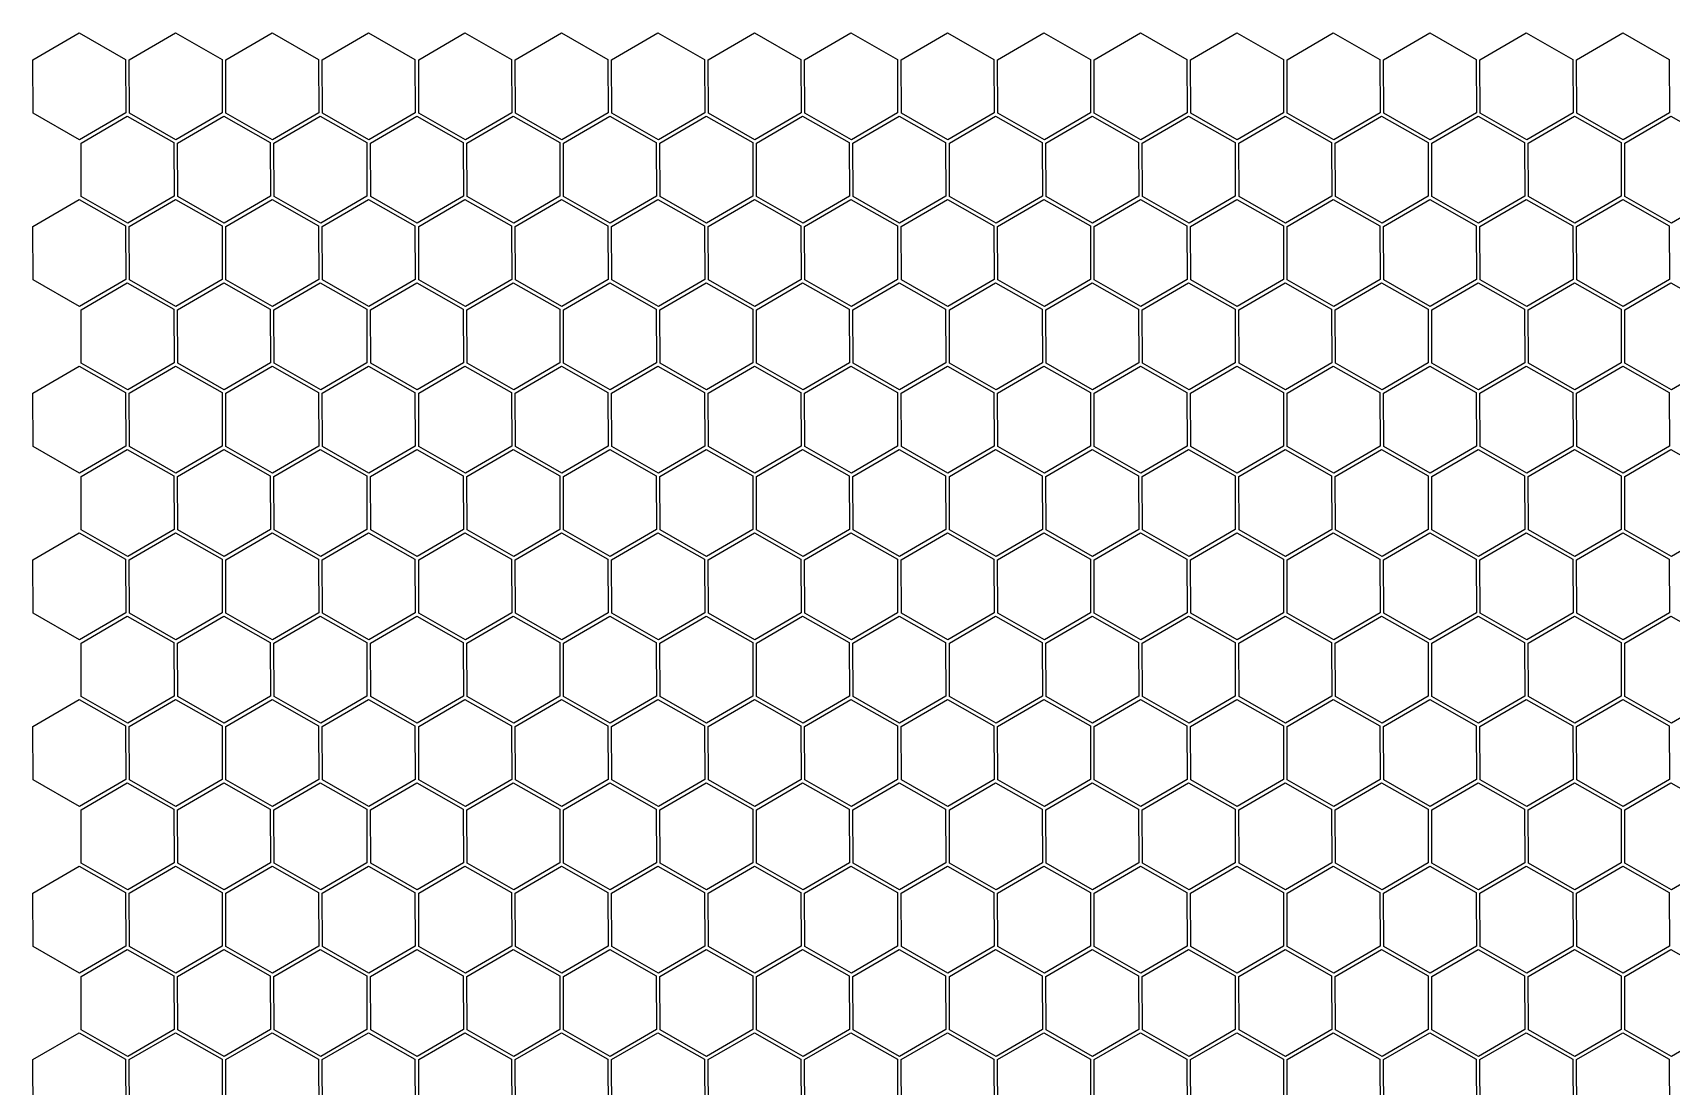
# Model space of a CAD drawing. Header units: millimetres. Extents: x -84.9 to 0, y -0.4 to 54.3.
# Drawn here: x -84.91 to -42.46, y 26.95 to 54.25 of the extents above; entities that cross this region are included whole.
import ezdxf

# ---------------------------------------------------------------- set-up
doc = ezdxf.new("R2010")
doc.units = ezdxf.units.MM
doc.layers.add('Layer_1', color=7, linetype='CONTINUOUS')

msp = doc.modelspace()

# ---------------------------------------------------------------- linework, layer by layer
at = {"layer": 'Layer_1', "color": 7}
for points in [[(-82.50412, 52.176778), (-83.703092, 51.477414), (-84.908245, 52.166073), (-84.914418, 53.554096), (-83.715445, 54.253459), (-82.510293, 53.564801)], [(-80.00412, 52.176778), (-81.203093, 51.477414), (-82.408245, 52.166073), (-82.414418, 53.554096), (-81.215445, 54.253459), (-80.010293, 53.564801)], [(-77.50412, 52.176778), (-78.703093, 51.477414), (-79.908245, 52.166073), (-79.914418, 53.554096), (-78.715445, 54.253459), (-77.510293, 53.564801)], [(-75.004118, 52.176778), (-76.203091, 51.477414), (-77.408245, 52.166073), (-77.414418, 53.554096), (-76.215445, 54.253459), (-75.010293, 53.564801)], [(-72.504119, 52.176778), (-73.703091, 51.477414), (-74.908245, 52.166073), (-74.914418, 53.554096), (-73.715446, 54.253459), (-72.510292, 53.564801)], [(-70.00412, 52.176778), (-71.203093, 51.477414), (-72.408245, 52.166073), (-72.414418, 53.554096), (-71.215446, 54.253459), (-70.010293, 53.564801)], [(-67.504121, 52.176778), (-68.703092, 51.477414), (-69.908246, 52.166073), (-69.914418, 53.554096), (-68.715446, 54.253459), (-67.510294, 53.564801)], [(-65.004119, 52.176778), (-66.203092, 51.477414), (-67.408246, 52.166073), (-67.414419, 53.554096), (-66.215446, 54.253459), (-65.010294, 53.564801)], [(-62.504119, 52.176778), (-63.703092, 51.477414), (-64.908246, 52.166073), (-64.914419, 53.554096), (-63.715446, 54.253459), (-62.510292, 53.564801)], [(-60.004119, 52.176778), (-61.203092, 51.477414), (-62.408244, 52.166073), (-62.414417, 53.554096), (-61.215446, 54.253459), (-60.010292, 53.564801)], [(-57.504121, 52.176778), (-58.703092, 51.477414), (-59.908246, 52.166073), (-59.914419, 53.554096), (-58.715446, 54.253459), (-57.510294, 53.564801)], [(-55.00412, 52.176778), (-56.203092, 51.477414), (-57.408246, 52.166073), (-57.414419, 53.554096), (-56.215447, 54.253459), (-55.010294, 53.564801)], [(-52.50412, 52.176778), (-53.703092, 51.477414), (-54.908246, 52.166073), (-54.914419, 53.554096), (-53.715447, 54.253459), (-52.510293, 53.564801)], [(-50.00412, 52.176778), (-51.203093, 51.477414), (-52.408245, 52.166073), (-52.414418, 53.554096), (-51.215447, 54.253459), (-50.010293, 53.564801)], [(-47.50412, 52.176778), (-48.703093, 51.477414), (-49.908245, 52.166073), (-49.914418, 53.554096), (-48.715445, 54.253459), (-47.510293, 53.564801)], [(-45.00412, 52.176778), (-46.203093, 51.477414), (-47.408247, 52.166073), (-47.41442, 53.554096), (-46.215447, 54.253459), (-45.010293, 53.564801)], [(-42.50412, 52.176778), (-43.703093, 51.477414), (-44.908247, 52.166073), (-44.91442, 53.554096), (-43.715447, 54.253459), (-42.510293, 53.564801)], [(-81.25412, 50.017266), (-82.453092, 49.317902), (-83.658245, 50.006561), (-83.664418, 51.394584), (-82.465445, 52.093947), (-81.260293, 51.405288)], [(-78.75412, 50.017266), (-79.953093, 49.317902), (-81.158245, 50.006561), (-81.164418, 51.394584), (-79.965445, 52.093947), (-78.760293, 51.405288)], [(-76.25412, 50.017266), (-77.453091, 49.317902), (-78.658245, 50.006561), (-78.664418, 51.394584), (-77.465445, 52.093947), (-76.260293, 51.405288)], [(-73.754119, 50.017266), (-74.953091, 49.317902), (-76.158245, 50.006561), (-76.164418, 51.394584), (-74.965445, 52.093947), (-73.760291, 51.405288)], [(-71.25412, 50.017266), (-72.453093, 49.317902), (-73.658245, 50.006561), (-73.664418, 51.394584), (-72.465446, 52.093947), (-71.260293, 51.405288)], [(-68.754121, 50.017266), (-69.953093, 49.317902), (-71.158245, 50.006561), (-71.164418, 51.394584), (-69.965446, 52.093947), (-68.760293, 51.405288)], [(-66.254121, 50.017266), (-67.453092, 49.317902), (-68.658246, 50.006561), (-68.664419, 51.394584), (-67.465446, 52.093947), (-66.260294, 51.405288)], [(-63.754119, 50.017266), (-64.953092, 49.317902), (-66.158246, 50.006561), (-66.164419, 51.394584), (-64.965446, 52.093947), (-63.760292, 51.405288)], [(-61.254119, 50.017266), (-62.453092, 49.317902), (-63.658246, 50.006561), (-63.664419, 51.394584), (-62.465446, 52.093947), (-61.260292, 51.405288)], [(-58.754121, 50.017266), (-59.953094, 49.317902), (-61.158246, 50.006561), (-61.164419, 51.394584), (-59.965446, 52.093947), (-58.760294, 51.405288)], [(-56.25412, 50.017266), (-57.453092, 49.317902), (-58.658246, 50.006561), (-58.664419, 51.394584), (-57.465446, 52.093947), (-56.260294, 51.405288)], [(-53.75412, 50.017266), (-54.953092, 49.317902), (-56.158246, 50.006561), (-56.164419, 51.394584), (-54.965447, 52.093947), (-53.760293, 51.405288)], [(-51.25412, 50.017266), (-52.453092, 49.317902), (-53.658245, 50.006561), (-53.664418, 51.394584), (-52.465447, 52.093947), (-51.260293, 51.405288)], [(-48.75412, 50.017266), (-49.953093, 49.317902), (-51.158245, 50.006561), (-51.164418, 51.394584), (-49.965445, 52.093947), (-48.760293, 51.405288)], [(-46.25412, 50.017266), (-47.453093, 49.317902), (-48.658247, 50.006561), (-48.66442, 51.394584), (-47.465447, 52.093947), (-46.260295, 51.405288)], [(-43.75412, 50.017266), (-44.953093, 49.317902), (-46.158247, 50.006561), (-46.16442, 51.394584), (-44.965447, 52.093947), (-43.760293, 51.405288)], [(-41.25412, 50.017266), (-42.453093, 49.317902), (-43.658245, 50.006561), (-43.664418, 51.394584), (-42.465447, 52.093947), (-41.260293, 51.405288)], [(-82.50412, 47.857754), (-83.703092, 47.15839), (-84.908245, 47.847049), (-84.914418, 49.235071), (-83.715445, 49.934435), (-82.510293, 49.245776)], [(-80.00412, 47.857754), (-81.203093, 47.15839), (-82.408245, 47.847049), (-82.414418, 49.235071), (-81.215445, 49.934435), (-80.010293, 49.245776)], [(-77.50412, 47.857754), (-78.703093, 47.15839), (-79.908245, 47.847049), (-79.914418, 49.235071), (-78.715445, 49.934435), (-77.510293, 49.245776)], [(-75.004118, 47.857754), (-76.203091, 47.15839), (-77.408245, 47.847049), (-77.414418, 49.235071), (-76.215445, 49.934435), (-75.010293, 49.245776)], [(-72.504119, 47.857754), (-73.703091, 47.15839), (-74.908245, 47.847049), (-74.914418, 49.235071), (-73.715446, 49.934435), (-72.510292, 49.245776)], [(-70.00412, 47.857754), (-71.203093, 47.15839), (-72.408245, 47.847049), (-72.414418, 49.235071), (-71.215446, 49.934435), (-70.010293, 49.245776)], [(-67.504121, 47.857754), (-68.703092, 47.15839), (-69.908246, 47.847049), (-69.914418, 49.235071), (-68.715446, 49.934435), (-67.510294, 49.245776)], [(-65.004119, 47.857754), (-66.203092, 47.15839), (-67.408246, 47.847049), (-67.414419, 49.235071), (-66.215446, 49.934435), (-65.010294, 49.245776)], [(-62.504119, 47.857754), (-63.703092, 47.15839), (-64.908246, 47.847049), (-64.914419, 49.235071), (-63.715446, 49.934435), (-62.510292, 49.245776)], [(-60.004119, 47.857754), (-61.203092, 47.15839), (-62.408244, 47.847049), (-62.414417, 49.235071), (-61.215446, 49.934435), (-60.010292, 49.245776)], [(-57.504121, 47.857754), (-58.703092, 47.15839), (-59.908246, 47.847049), (-59.914419, 49.235071), (-58.715446, 49.934435), (-57.510294, 49.245776)], [(-55.00412, 47.857754), (-56.203092, 47.15839), (-57.408246, 47.847049), (-57.414419, 49.235071), (-56.215447, 49.934435), (-55.010294, 49.245776)], [(-52.50412, 47.857754), (-53.703092, 47.15839), (-54.908246, 47.847049), (-54.914419, 49.235071), (-53.715447, 49.934435), (-52.510293, 49.245776)], [(-50.00412, 47.857754), (-51.203093, 47.15839), (-52.408245, 47.847049), (-52.414418, 49.235071), (-51.215447, 49.934435), (-50.010293, 49.245776)], [(-47.50412, 47.857754), (-48.703093, 47.15839), (-49.908245, 47.847049), (-49.914418, 49.235071), (-48.715445, 49.934435), (-47.510293, 49.245776)], [(-45.00412, 47.857754), (-46.203093, 47.15839), (-47.408247, 47.847049), (-47.41442, 49.235071), (-46.215447, 49.934435), (-45.010293, 49.245776)], [(-42.50412, 47.857754), (-43.703093, 47.15839), (-44.908247, 47.847049), (-44.91442, 49.235071), (-43.715447, 49.934435), (-42.510293, 49.245776)], [(-81.25412, 45.698243), (-82.453092, 44.998879), (-83.658245, 45.687538), (-83.664418, 47.07556), (-82.465445, 47.774924), (-81.260293, 47.086265)], [(-78.75412, 45.698243), (-79.953093, 44.998879), (-81.158245, 45.687538), (-81.164418, 47.07556), (-79.965445, 47.774924), (-78.760293, 47.086265)], [(-76.25412, 45.698243), (-77.453091, 44.998879), (-78.658245, 45.687538), (-78.664418, 47.07556), (-77.465445, 47.774924), (-76.260293, 47.086265)], [(-73.754119, 45.698243), (-74.953091, 44.998879), (-76.158245, 45.687538), (-76.164418, 47.07556), (-74.965445, 47.774924), (-73.760291, 47.086265)], [(-71.25412, 45.698243), (-72.453093, 44.998879), (-73.658245, 45.687538), (-73.664418, 47.07556), (-72.465446, 47.774924), (-71.260293, 47.086265)], [(-68.754121, 45.698243), (-69.953093, 44.998879), (-71.158245, 45.687538), (-71.164418, 47.07556), (-69.965446, 47.774924), (-68.760293, 47.086265)], [(-66.254121, 45.698243), (-67.453092, 44.998879), (-68.658246, 45.687538), (-68.664419, 47.07556), (-67.465446, 47.774924), (-66.260294, 47.086265)], [(-63.754119, 45.698243), (-64.953092, 44.998879), (-66.158246, 45.687538), (-66.164419, 47.07556), (-64.965446, 47.774924), (-63.760292, 47.086265)], [(-61.254119, 45.698243), (-62.453092, 44.998879), (-63.658246, 45.687538), (-63.664419, 47.07556), (-62.465446, 47.774924), (-61.260292, 47.086265)], [(-58.754121, 45.698243), (-59.953094, 44.998879), (-61.158246, 45.687538), (-61.164419, 47.07556), (-59.965446, 47.774924), (-58.760294, 47.086265)], [(-56.25412, 45.698243), (-57.453092, 44.998879), (-58.658246, 45.687538), (-58.664419, 47.07556), (-57.465446, 47.774924), (-56.260294, 47.086265)], [(-53.75412, 45.698243), (-54.953092, 44.998879), (-56.158246, 45.687538), (-56.164419, 47.07556), (-54.965447, 47.774924), (-53.760293, 47.086265)], [(-51.25412, 45.698243), (-52.453092, 44.998879), (-53.658245, 45.687538), (-53.664418, 47.07556), (-52.465447, 47.774924), (-51.260293, 47.086265)], [(-48.75412, 45.698243), (-49.953093, 44.998879), (-51.158245, 45.687538), (-51.164418, 47.07556), (-49.965445, 47.774924), (-48.760293, 47.086265)], [(-46.25412, 45.698243), (-47.453093, 44.998879), (-48.658247, 45.687538), (-48.66442, 47.07556), (-47.465447, 47.774924), (-46.260295, 47.086265)], [(-43.75412, 45.698243), (-44.953093, 44.998879), (-46.158247, 45.687538), (-46.16442, 47.07556), (-44.965447, 47.774924), (-43.760293, 47.086265)], [(-41.25412, 45.698243), (-42.453093, 44.998879), (-43.658245, 45.687538), (-43.664418, 47.07556), (-42.465447, 47.774924), (-41.260293, 47.086265)], [(-82.50412, 43.538731), (-83.703092, 42.839367), (-84.908245, 43.528026), (-84.914418, 44.916048), (-83.715445, 45.615412), (-82.510293, 44.926753)], [(-80.00412, 43.538731), (-81.203093, 42.839367), (-82.408245, 43.528026), (-82.414418, 44.916048), (-81.215445, 45.615412), (-80.010293, 44.926753)], [(-77.50412, 43.538731), (-78.703093, 42.839367), (-79.908245, 43.528026), (-79.914418, 44.916048), (-78.715445, 45.615412), (-77.510293, 44.926753)], [(-75.004118, 43.538731), (-76.203091, 42.839367), (-77.408245, 43.528026), (-77.414418, 44.916048), (-76.215445, 45.615412), (-75.010293, 44.926753)], [(-72.504119, 43.538731), (-73.703091, 42.839367), (-74.908245, 43.528026), (-74.914418, 44.916048), (-73.715446, 45.615412), (-72.510292, 44.926753)], [(-70.00412, 43.538731), (-71.203093, 42.839367), (-72.408245, 43.528026), (-72.414418, 44.916048), (-71.215446, 45.615412), (-70.010293, 44.926753)], [(-67.504121, 43.538731), (-68.703092, 42.839367), (-69.908246, 43.528026), (-69.914418, 44.916048), (-68.715446, 45.615412), (-67.510294, 44.926753)], [(-65.004119, 43.538731), (-66.203092, 42.839367), (-67.408246, 43.528026), (-67.414419, 44.916048), (-66.215446, 45.615412), (-65.010294, 44.926753)], [(-62.504119, 43.538731), (-63.703092, 42.839367), (-64.908246, 43.528026), (-64.914419, 44.916048), (-63.715446, 45.615412), (-62.510292, 44.926753)], [(-60.004119, 43.538731), (-61.203092, 42.839367), (-62.408244, 43.528026), (-62.414417, 44.916048), (-61.215446, 45.615412), (-60.010292, 44.926753)], [(-57.504121, 43.538731), (-58.703092, 42.839367), (-59.908246, 43.528026), (-59.914419, 44.916048), (-58.715446, 45.615412), (-57.510294, 44.926753)], [(-55.00412, 43.538731), (-56.203092, 42.839367), (-57.408246, 43.528026), (-57.414419, 44.916048), (-56.215447, 45.615412), (-55.010294, 44.926753)], [(-52.50412, 43.538731), (-53.703092, 42.839367), (-54.908246, 43.528026), (-54.914419, 44.916048), (-53.715447, 45.615412), (-52.510293, 44.926753)], [(-50.00412, 43.538731), (-51.203093, 42.839367), (-52.408245, 43.528026), (-52.414418, 44.916048), (-51.215447, 45.615412), (-50.010293, 44.926753)], [(-47.50412, 43.538731), (-48.703093, 42.839367), (-49.908245, 43.528026), (-49.914418, 44.916048), (-48.715445, 45.615412), (-47.510293, 44.926753)], [(-45.00412, 43.538731), (-46.203093, 42.839367), (-47.408247, 43.528026), (-47.41442, 44.916048), (-46.215447, 45.615412), (-45.010293, 44.926753)], [(-42.50412, 43.538731), (-43.703093, 42.839367), (-44.908247, 43.528026), (-44.91442, 44.916048), (-43.715447, 45.615412), (-42.510293, 44.926753)], [(-81.25412, 41.379218), (-82.453092, 40.679855), (-83.658245, 41.368514), (-83.664418, 42.756536), (-82.465445, 43.4559), (-81.260293, 42.767241)], [(-78.75412, 41.379218), (-79.953093, 40.679855), (-81.158245, 41.368514), (-81.164418, 42.756536), (-79.965445, 43.4559), (-78.760293, 42.767241)], [(-76.25412, 41.379218), (-77.453091, 40.679855), (-78.658245, 41.368514), (-78.664418, 42.756536), (-77.465445, 43.4559), (-76.260293, 42.767241)], [(-73.754119, 41.379218), (-74.953091, 40.679855), (-76.158245, 41.368514), (-76.164418, 42.756536), (-74.965445, 43.4559), (-73.760291, 42.767241)], [(-71.25412, 41.379218), (-72.453093, 40.679855), (-73.658245, 41.368514), (-73.664418, 42.756536), (-72.465446, 43.4559), (-71.260293, 42.767241)], [(-68.754121, 41.379218), (-69.953093, 40.679855), (-71.158245, 41.368514), (-71.164418, 42.756536), (-69.965446, 43.4559), (-68.760293, 42.767241)], [(-66.254121, 41.379218), (-67.453092, 40.679855), (-68.658246, 41.368514), (-68.664419, 42.756536), (-67.465446, 43.4559), (-66.260294, 42.767241)], [(-63.754119, 41.379218), (-64.953092, 40.679855), (-66.158246, 41.368514), (-66.164419, 42.756536), (-64.965446, 43.4559), (-63.760292, 42.767241)], [(-61.254119, 41.379218), (-62.453092, 40.679855), (-63.658246, 41.368514), (-63.664419, 42.756536), (-62.465446, 43.4559), (-61.260292, 42.767241)], [(-58.754121, 41.379218), (-59.953094, 40.679855), (-61.158246, 41.368514), (-61.164419, 42.756536), (-59.965446, 43.4559), (-58.760294, 42.767241)], [(-56.25412, 41.379218), (-57.453092, 40.679855), (-58.658246, 41.368514), (-58.664419, 42.756536), (-57.465446, 43.4559), (-56.260294, 42.767241)], [(-53.75412, 41.379218), (-54.953092, 40.679855), (-56.158246, 41.368514), (-56.164419, 42.756536), (-54.965447, 43.4559), (-53.760293, 42.767241)], [(-51.25412, 41.379218), (-52.453092, 40.679855), (-53.658245, 41.368514), (-53.664418, 42.756536), (-52.465447, 43.4559), (-51.260293, 42.767241)], [(-48.75412, 41.379218), (-49.953093, 40.679855), (-51.158245, 41.368514), (-51.164418, 42.756536), (-49.965445, 43.4559), (-48.760293, 42.767241)], [(-46.25412, 41.379218), (-47.453093, 40.679855), (-48.658247, 41.368514), (-48.66442, 42.756536), (-47.465447, 43.4559), (-46.260295, 42.767241)], [(-43.75412, 41.379218), (-44.953093, 40.679855), (-46.158247, 41.368514), (-46.16442, 42.756536), (-44.965447, 43.4559), (-43.760293, 42.767241)], [(-41.25412, 41.379218), (-42.453093, 40.679855), (-43.658245, 41.368514), (-43.664418, 42.756536), (-42.465447, 43.4559), (-41.260293, 42.767241)], [(-82.50412, 39.219706), (-83.703092, 38.520343), (-84.908245, 39.209002), (-84.914418, 40.597024), (-83.715445, 41.296388), (-82.510293, 40.607729)], [(-80.00412, 39.219706), (-81.203093, 38.520343), (-82.408245, 39.209002), (-82.414418, 40.597024), (-81.215445, 41.296388), (-80.010293, 40.607729)], [(-77.50412, 39.219706), (-78.703093, 38.520343), (-79.908245, 39.209002), (-79.914418, 40.597024), (-78.715445, 41.296388), (-77.510293, 40.607729)], [(-75.004118, 39.219706), (-76.203091, 38.520343), (-77.408245, 39.209002), (-77.414418, 40.597024), (-76.215445, 41.296388), (-75.010293, 40.607729)], [(-72.504119, 39.219706), (-73.703091, 38.520343), (-74.908245, 39.209002), (-74.914418, 40.597024), (-73.715446, 41.296388), (-72.510292, 40.607729)], [(-70.00412, 39.219706), (-71.203093, 38.520343), (-72.408245, 39.209002), (-72.414418, 40.597024), (-71.215446, 41.296388), (-70.010293, 40.607729)], [(-67.504121, 39.219706), (-68.703092, 38.520343), (-69.908246, 39.209002), (-69.914418, 40.597024), (-68.715446, 41.296388), (-67.510294, 40.607729)], [(-65.004119, 39.219706), (-66.203092, 38.520343), (-67.408246, 39.209002), (-67.414419, 40.597024), (-66.215446, 41.296388), (-65.010294, 40.607729)], [(-62.504119, 39.219706), (-63.703092, 38.520343), (-64.908246, 39.209002), (-64.914419, 40.597024), (-63.715446, 41.296388), (-62.510292, 40.607729)], [(-60.004119, 39.219706), (-61.203092, 38.520343), (-62.408244, 39.209002), (-62.414417, 40.597024), (-61.215446, 41.296388), (-60.010292, 40.607729)], [(-57.504121, 39.219706), (-58.703092, 38.520343), (-59.908246, 39.209002), (-59.914419, 40.597024), (-58.715446, 41.296388), (-57.510294, 40.607729)], [(-55.00412, 39.219706), (-56.203092, 38.520343), (-57.408246, 39.209002), (-57.414419, 40.597024), (-56.215447, 41.296388), (-55.010294, 40.607729)], [(-52.50412, 39.219706), (-53.703092, 38.520343), (-54.908246, 39.209002), (-54.914419, 40.597024), (-53.715447, 41.296388), (-52.510293, 40.607729)], [(-50.00412, 39.219706), (-51.203093, 38.520343), (-52.408245, 39.209002), (-52.414418, 40.597024), (-51.215447, 41.296388), (-50.010293, 40.607729)], [(-47.50412, 39.219706), (-48.703093, 38.520343), (-49.908245, 39.209002), (-49.914418, 40.597024), (-48.715445, 41.296388), (-47.510293, 40.607729)], [(-45.00412, 39.219706), (-46.203093, 38.520343), (-47.408247, 39.209002), (-47.41442, 40.597024), (-46.215447, 41.296388), (-45.010293, 40.607729)], [(-42.50412, 39.219706), (-43.703093, 38.520343), (-44.908247, 39.209002), (-44.91442, 40.597024), (-43.715447, 41.296388), (-42.510293, 40.607729)], [(-81.25412, 37.060195), (-82.453092, 36.360832), (-83.658245, 37.049491), (-83.664418, 38.437513), (-82.465445, 39.136877), (-81.260293, 38.448218)], [(-78.75412, 37.060195), (-79.953093, 36.360832), (-81.158245, 37.049491), (-81.164418, 38.437513), (-79.965445, 39.136877), (-78.760293, 38.448218)], [(-76.25412, 37.060195), (-77.453091, 36.360832), (-78.658245, 37.049491), (-78.664418, 38.437513), (-77.465445, 39.136877), (-76.260293, 38.448218)], [(-73.754119, 37.060195), (-74.953091, 36.360832), (-76.158245, 37.049491), (-76.164418, 38.437513), (-74.965445, 39.136877), (-73.760291, 38.448218)], [(-71.25412, 37.060195), (-72.453093, 36.360832), (-73.658245, 37.049491), (-73.664418, 38.437513), (-72.465446, 39.136877), (-71.260293, 38.448218)], [(-68.754121, 37.060195), (-69.953093, 36.360832), (-71.158245, 37.049491), (-71.164418, 38.437513), (-69.965446, 39.136877), (-68.760293, 38.448218)], [(-66.254121, 37.060195), (-67.453092, 36.360832), (-68.658246, 37.049491), (-68.664419, 38.437513), (-67.465446, 39.136877), (-66.260294, 38.448218)], [(-63.754119, 37.060195), (-64.953092, 36.360832), (-66.158246, 37.049491), (-66.164419, 38.437513), (-64.965446, 39.136877), (-63.760292, 38.448218)], [(-61.254119, 37.060195), (-62.453092, 36.360832), (-63.658246, 37.049491), (-63.664419, 38.437513), (-62.465446, 39.136877), (-61.260292, 38.448218)], [(-58.754121, 37.060195), (-59.953094, 36.360832), (-61.158246, 37.049491), (-61.164419, 38.437513), (-59.965446, 39.136877), (-58.760294, 38.448218)], [(-56.25412, 37.060195), (-57.453092, 36.360832), (-58.658246, 37.049491), (-58.664419, 38.437513), (-57.465446, 39.136877), (-56.260294, 38.448218)], [(-53.75412, 37.060195), (-54.953092, 36.360832), (-56.158246, 37.049491), (-56.164419, 38.437513), (-54.965447, 39.136877), (-53.760293, 38.448218)], [(-51.25412, 37.060195), (-52.453092, 36.360832), (-53.658245, 37.049491), (-53.664418, 38.437513), (-52.465447, 39.136877), (-51.260293, 38.448218)], [(-48.75412, 37.060195), (-49.953093, 36.360832), (-51.158245, 37.049491), (-51.164418, 38.437513), (-49.965445, 39.136877), (-48.760293, 38.448218)], [(-46.25412, 37.060195), (-47.453093, 36.360832), (-48.658247, 37.049491), (-48.66442, 38.437513), (-47.465447, 39.136877), (-46.260295, 38.448218)], [(-43.75412, 37.060195), (-44.953093, 36.360832), (-46.158247, 37.049491), (-46.16442, 38.437513), (-44.965447, 39.136877), (-43.760293, 38.448218)], [(-41.25412, 37.060195), (-42.453093, 36.360832), (-43.658245, 37.049491), (-43.664418, 38.437513), (-42.465447, 39.136877), (-41.260293, 38.448218)], [(-82.50412, 34.900684), (-83.703092, 34.201319), (-84.908245, 34.889978), (-84.914418, 36.278002), (-83.715445, 36.977364), (-82.510293, 36.288705)], [(-80.00412, 34.900684), (-81.203093, 34.201319), (-82.408245, 34.889978), (-82.414418, 36.278002), (-81.215445, 36.977364), (-80.010293, 36.288705)], [(-77.50412, 34.900684), (-78.703093, 34.201319), (-79.908245, 34.889978), (-79.914418, 36.278002), (-78.715445, 36.977364), (-77.510293, 36.288705)], [(-75.004118, 34.900684), (-76.203091, 34.201319), (-77.408245, 34.889978), (-77.414418, 36.278002), (-76.215445, 36.977364), (-75.010293, 36.288705)], [(-72.504119, 34.900684), (-73.703091, 34.201319), (-74.908245, 34.889978), (-74.914418, 36.278002), (-73.715446, 36.977364), (-72.510292, 36.288705)], [(-70.00412, 34.900684), (-71.203093, 34.201319), (-72.408245, 34.889978), (-72.414418, 36.278002), (-71.215446, 36.977364), (-70.010293, 36.288705)], [(-67.504121, 34.900684), (-68.703092, 34.201319), (-69.908246, 34.889978), (-69.914418, 36.278002), (-68.715446, 36.977364), (-67.510294, 36.288705)], [(-65.004119, 34.900684), (-66.203092, 34.201319), (-67.408246, 34.889978), (-67.414419, 36.278002), (-66.215446, 36.977364), (-65.010294, 36.288705)], [(-62.504119, 34.900684), (-63.703092, 34.201319), (-64.908246, 34.889978), (-64.914419, 36.278002), (-63.715446, 36.977364), (-62.510292, 36.288705)], [(-60.004119, 34.900684), (-61.203092, 34.201319), (-62.408244, 34.889978), (-62.414417, 36.278002), (-61.215446, 36.977364), (-60.010292, 36.288705)], [(-57.504121, 34.900684), (-58.703092, 34.201319), (-59.908246, 34.889978), (-59.914419, 36.278002), (-58.715446, 36.977364), (-57.510294, 36.288705)], [(-55.00412, 34.900684), (-56.203092, 34.201319), (-57.408246, 34.889978), (-57.414419, 36.278002), (-56.215447, 36.977364), (-55.010294, 36.288705)], [(-52.50412, 34.900684), (-53.703092, 34.201319), (-54.908246, 34.889978), (-54.914419, 36.278002), (-53.715447, 36.977364), (-52.510293, 36.288705)], [(-50.00412, 34.900684), (-51.203093, 34.201319), (-52.408245, 34.889978), (-52.414418, 36.278002), (-51.215447, 36.977364), (-50.010293, 36.288705)], [(-47.50412, 34.900684), (-48.703093, 34.201319), (-49.908245, 34.889978), (-49.914418, 36.278002), (-48.715445, 36.977364), (-47.510293, 36.288705)], [(-45.00412, 34.900684), (-46.203093, 34.201319), (-47.408247, 34.889978), (-47.41442, 36.278002), (-46.215447, 36.977364), (-45.010293, 36.288705)], [(-42.50412, 34.900684), (-43.703093, 34.201319), (-44.908247, 34.889978), (-44.91442, 36.278002), (-43.715447, 36.977364), (-42.510293, 36.288705)], [(-81.25412, 32.741171), (-82.453092, 32.041808), (-83.658245, 32.730467), (-83.664418, 34.118489), (-82.465445, 34.817853), (-81.260293, 34.129194)], [(-78.75412, 32.741171), (-79.953093, 32.041808), (-81.158245, 32.730467), (-81.164418, 34.118489), (-79.965445, 34.817853), (-78.760293, 34.129194)], [(-76.25412, 32.741171), (-77.453091, 32.041808), (-78.658245, 32.730467), (-78.664418, 34.118489), (-77.465445, 34.817853), (-76.260293, 34.129194)], [(-73.754119, 32.741171), (-74.953091, 32.041808), (-76.158245, 32.730467), (-76.164418, 34.118489), (-74.965445, 34.817853), (-73.760291, 34.129194)], [(-71.25412, 32.741171), (-72.453093, 32.041808), (-73.658245, 32.730467), (-73.664418, 34.118489), (-72.465446, 34.817853), (-71.260293, 34.129194)], [(-68.754121, 32.741171), (-69.953093, 32.041808), (-71.158245, 32.730467), (-71.164418, 34.118489), (-69.965446, 34.817853), (-68.760293, 34.129194)], [(-66.254121, 32.741171), (-67.453092, 32.041808), (-68.658246, 32.730467), (-68.664419, 34.118489), (-67.465446, 34.817853), (-66.260294, 34.129194)], [(-63.754119, 32.741171), (-64.953092, 32.041808), (-66.158246, 32.730467), (-66.164419, 34.118489), (-64.965446, 34.817853), (-63.760292, 34.129194)], [(-61.254119, 32.741171), (-62.453092, 32.041808), (-63.658246, 32.730467), (-63.664419, 34.118489), (-62.465446, 34.817853), (-61.260292, 34.129194)], [(-58.754121, 32.741171), (-59.953094, 32.041808), (-61.158246, 32.730467), (-61.164419, 34.118489), (-59.965446, 34.817853), (-58.760294, 34.129194)], [(-56.25412, 32.741171), (-57.453092, 32.041808), (-58.658246, 32.730467), (-58.664419, 34.118489), (-57.465446, 34.817853), (-56.260294, 34.129194)], [(-53.75412, 32.741171), (-54.953092, 32.041808), (-56.158246, 32.730467), (-56.164419, 34.118489), (-54.965447, 34.817853), (-53.760293, 34.129194)], [(-51.25412, 32.741171), (-52.453092, 32.041808), (-53.658245, 32.730467), (-53.664418, 34.118489), (-52.465447, 34.817853), (-51.260293, 34.129194)], [(-48.75412, 32.741171), (-49.953093, 32.041808), (-51.158245, 32.730467), (-51.164418, 34.118489), (-49.965445, 34.817853), (-48.760293, 34.129194)], [(-46.25412, 32.741171), (-47.453093, 32.041808), (-48.658247, 32.730467), (-48.66442, 34.118489), (-47.465447, 34.817853), (-46.260295, 34.129194)], [(-43.75412, 32.741171), (-44.953093, 32.041808), (-46.158247, 32.730467), (-46.16442, 34.118489), (-44.965447, 34.817853), (-43.760293, 34.129194)], [(-41.25412, 32.741171), (-42.453093, 32.041808), (-43.658245, 32.730467), (-43.664418, 34.118489), (-42.465447, 34.817853), (-41.260293, 34.129194)], [(-82.50412, 30.58166), (-83.703092, 29.882297), (-84.908245, 30.570956), (-84.914418, 31.958978), (-83.715445, 32.658342), (-82.510293, 31.969683)], [(-80.00412, 30.58166), (-81.203093, 29.882297), (-82.408245, 30.570956), (-82.414418, 31.958978), (-81.215445, 32.658342), (-80.010293, 31.969683)], [(-77.50412, 30.58166), (-78.703093, 29.882297), (-79.908245, 30.570956), (-79.914418, 31.958978), (-78.715445, 32.658342), (-77.510293, 31.969683)], [(-75.004118, 30.58166), (-76.203091, 29.882297), (-77.408245, 30.570956), (-77.414418, 31.958978), (-76.215445, 32.658342), (-75.010293, 31.969683)], [(-72.504119, 30.58166), (-73.703091, 29.882297), (-74.908245, 30.570956), (-74.914418, 31.958978), (-73.715446, 32.658342), (-72.510292, 31.969683)], [(-70.00412, 30.58166), (-71.203093, 29.882297), (-72.408245, 30.570956), (-72.414418, 31.958978), (-71.215446, 32.658342), (-70.010293, 31.969683)], [(-67.504121, 30.58166), (-68.703092, 29.882297), (-69.908246, 30.570956), (-69.914418, 31.958978), (-68.715446, 32.658342), (-67.510294, 31.969683)], [(-65.004119, 30.58166), (-66.203092, 29.882297), (-67.408246, 30.570956), (-67.414419, 31.958978), (-66.215446, 32.658342), (-65.010294, 31.969683)], [(-62.504119, 30.58166), (-63.703092, 29.882297), (-64.908246, 30.570956), (-64.914419, 31.958978), (-63.715446, 32.658342), (-62.510292, 31.969683)], [(-60.004119, 30.58166), (-61.203092, 29.882297), (-62.408244, 30.570956), (-62.414417, 31.958978), (-61.215446, 32.658342), (-60.010292, 31.969683)], [(-57.504121, 30.58166), (-58.703092, 29.882297), (-59.908246, 30.570956), (-59.914419, 31.958978), (-58.715446, 32.658342), (-57.510294, 31.969683)], [(-55.00412, 30.58166), (-56.203092, 29.882297), (-57.408246, 30.570956), (-57.414419, 31.958978), (-56.215447, 32.658342), (-55.010294, 31.969683)], [(-52.50412, 30.58166), (-53.703092, 29.882297), (-54.908246, 30.570956), (-54.914419, 31.958978), (-53.715447, 32.658342), (-52.510293, 31.969683)], [(-50.00412, 30.58166), (-51.203093, 29.882297), (-52.408245, 30.570956), (-52.414418, 31.958978), (-51.215447, 32.658342), (-50.010293, 31.969683)], [(-47.50412, 30.58166), (-48.703093, 29.882297), (-49.908245, 30.570956), (-49.914418, 31.958978), (-48.715445, 32.658342), (-47.510293, 31.969683)], [(-45.00412, 30.58166), (-46.203093, 29.882297), (-47.408247, 30.570956), (-47.41442, 31.958978), (-46.215447, 32.658342), (-45.010293, 31.969683)], [(-42.50412, 30.58166), (-43.703093, 29.882297), (-44.908247, 30.570956), (-44.91442, 31.958978), (-43.715447, 32.658342), (-42.510293, 31.969683)], [(-81.25412, 28.422149), (-82.453092, 27.722784), (-83.658245, 28.411443), (-83.664418, 29.799465), (-82.465445, 30.498829), (-81.260293, 29.81017)], [(-78.75412, 28.422149), (-79.953093, 27.722784), (-81.158245, 28.411443), (-81.164418, 29.799465), (-79.965445, 30.498829), (-78.760293, 29.81017)], [(-76.25412, 28.422149), (-77.453091, 27.722784), (-78.658245, 28.411443), (-78.664418, 29.799465), (-77.465445, 30.498829), (-76.260293, 29.81017)], [(-73.754119, 28.422149), (-74.953091, 27.722784), (-76.158245, 28.411443), (-76.164418, 29.799465), (-74.965445, 30.498829), (-73.760291, 29.81017)], [(-71.25412, 28.422149), (-72.453093, 27.722784), (-73.658245, 28.411443), (-73.664418, 29.799465), (-72.465446, 30.498829), (-71.260293, 29.81017)], [(-68.754121, 28.422149), (-69.953093, 27.722784), (-71.158245, 28.411443), (-71.164418, 29.799465), (-69.965446, 30.498829), (-68.760293, 29.81017)], [(-66.254121, 28.422149), (-67.453092, 27.722784), (-68.658246, 28.411443), (-68.664419, 29.799465), (-67.465446, 30.498829), (-66.260294, 29.81017)], [(-63.754119, 28.422149), (-64.953092, 27.722784), (-66.158246, 28.411443), (-66.164419, 29.799465), (-64.965446, 30.498829), (-63.760292, 29.81017)], [(-61.254119, 28.422149), (-62.453092, 27.722784), (-63.658246, 28.411443), (-63.664419, 29.799465), (-62.465446, 30.498829), (-61.260292, 29.81017)], [(-58.754121, 28.422149), (-59.953094, 27.722784), (-61.158246, 28.411443), (-61.164419, 29.799465), (-59.965446, 30.498829), (-58.760294, 29.81017)], [(-56.25412, 28.422149), (-57.453092, 27.722784), (-58.658246, 28.411443), (-58.664419, 29.799465), (-57.465446, 30.498829), (-56.260294, 29.81017)], [(-53.75412, 28.422149), (-54.953092, 27.722784), (-56.158246, 28.411443), (-56.164419, 29.799465), (-54.965447, 30.498829), (-53.760293, 29.81017)], [(-51.25412, 28.422149), (-52.453092, 27.722784), (-53.658245, 28.411443), (-53.664418, 29.799465), (-52.465447, 30.498829), (-51.260293, 29.81017)], [(-48.75412, 28.422149), (-49.953093, 27.722784), (-51.158245, 28.411443), (-51.164418, 29.799465), (-49.965445, 30.498829), (-48.760293, 29.81017)], [(-46.25412, 28.422149), (-47.453093, 27.722784), (-48.658247, 28.411443), (-48.66442, 29.799465), (-47.465447, 30.498829), (-46.260295, 29.81017)], [(-43.75412, 28.422149), (-44.953093, 27.722784), (-46.158247, 28.411443), (-46.16442, 29.799465), (-44.965447, 30.498829), (-43.760293, 29.81017)], [(-41.25412, 28.422149), (-42.453093, 27.722784), (-43.658245, 28.411443), (-43.664418, 29.799465), (-42.465447, 30.498829), (-41.260293, 29.81017)], [(-82.50412, 26.262636), (-83.703092, 25.563272), (-84.908245, 26.25193), (-84.914418, 27.639954), (-83.715445, 28.339316), (-82.510293, 27.650659)], [(-80.00412, 26.262636), (-81.203093, 25.563272), (-82.408245, 26.25193), (-82.414418, 27.639954), (-81.215445, 28.339316), (-80.010293, 27.650659)], [(-77.50412, 26.262636), (-78.703093, 25.563272), (-79.908245, 26.25193), (-79.914418, 27.639954), (-78.715445, 28.339316), (-77.510293, 27.650659)], [(-75.004118, 26.262636), (-76.203091, 25.563272), (-77.408245, 26.25193), (-77.414418, 27.639954), (-76.215445, 28.339316), (-75.010293, 27.650659)], [(-72.504119, 26.262636), (-73.703091, 25.563272), (-74.908245, 26.25193), (-74.914418, 27.639954), (-73.715446, 28.339316), (-72.510292, 27.650659)], [(-70.00412, 26.262636), (-71.203093, 25.563272), (-72.408245, 26.25193), (-72.414418, 27.639954), (-71.215446, 28.339316), (-70.010293, 27.650659)], [(-67.504121, 26.262636), (-68.703092, 25.563272), (-69.908246, 26.25193), (-69.914418, 27.639954), (-68.715446, 28.339316), (-67.510294, 27.650659)], [(-65.004119, 26.262636), (-66.203092, 25.563272), (-67.408246, 26.25193), (-67.414419, 27.639954), (-66.215446, 28.339316), (-65.010294, 27.650659)], [(-62.504119, 26.262636), (-63.703092, 25.563272), (-64.908246, 26.25193), (-64.914419, 27.639954), (-63.715446, 28.339316), (-62.510292, 27.650659)], [(-60.004119, 26.262636), (-61.203092, 25.563272), (-62.408244, 26.25193), (-62.414417, 27.639954), (-61.215446, 28.339316), (-60.010292, 27.650659)], [(-57.504121, 26.262636), (-58.703092, 25.563272), (-59.908246, 26.25193), (-59.914419, 27.639954), (-58.715446, 28.339316), (-57.510294, 27.650659)], [(-55.00412, 26.262636), (-56.203092, 25.563272), (-57.408246, 26.25193), (-57.414419, 27.639954), (-56.215447, 28.339316), (-55.010294, 27.650659)], [(-52.50412, 26.262636), (-53.703092, 25.563272), (-54.908246, 26.25193), (-54.914419, 27.639954), (-53.715447, 28.339316), (-52.510293, 27.650659)], [(-50.00412, 26.262636), (-51.203093, 25.563272), (-52.408245, 26.25193), (-52.414418, 27.639954), (-51.215447, 28.339316), (-50.010293, 27.650659)], [(-47.50412, 26.262636), (-48.703093, 25.563272), (-49.908245, 26.25193), (-49.914418, 27.639954), (-48.715445, 28.339316), (-47.510293, 27.650659)], [(-45.00412, 26.262636), (-46.203093, 25.563272), (-47.408247, 26.25193), (-47.41442, 27.639954), (-46.215447, 28.339316), (-45.010293, 27.650659)], [(-42.50412, 26.262636), (-43.703093, 25.563272), (-44.908247, 26.25193), (-44.91442, 27.639954), (-43.715447, 28.339316), (-42.510293, 27.650659)]]:
    msp.add_lwpolyline(points, close=True, dxfattribs=at)

doc.saveas('drawing.dxf')
